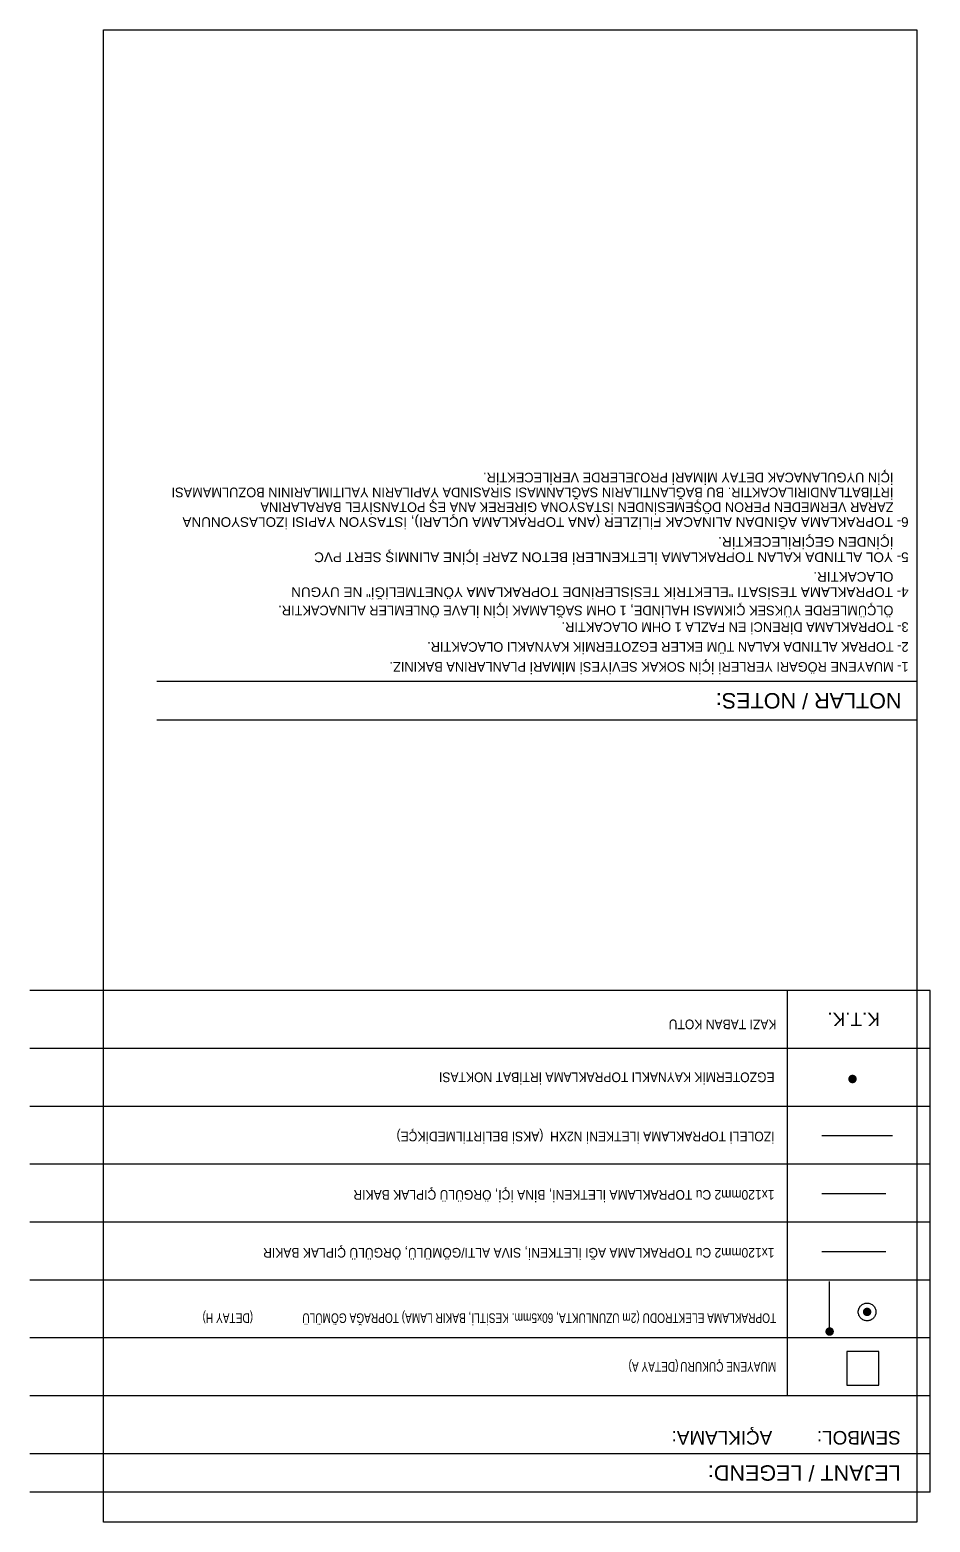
# Model space of a CAD drawing. Header units: metres. Extents: x 400413 to 400858, y 4543778 to 4544107.
# Drawn here: x 400494.44 to 400517.77, y 4543778.47 to 4543817.14 of the extents above; entities that cross this region are included whole.
import ezdxf
from ezdxf.enums import TextEntityAlignment as Align

# ---------------------------------------------------------------- set-up
doc = ezdxf.new("R2010")
doc.units = ezdxf.units.M
doc.linetypes.add('Dash dot dot', pattern=[1.8, 0.6, -0.4, 0, -0.4, 0, -0.4])
doc.linetypes.add('DASHED', pattern=[0.75, 0.5, -0.25])
doc.layers.add('PRT-EL-EL1', color=2, linetype='Continuous')
doc.layers.add('YP-EL-topraklama', color=1, linetype='Continuous')
doc.layers.add('PRT_RA_GP_VIEWP_1_6', color=6, linetype='Continuous', plot=False)
doc.styles.add('YP-THT-ELK-25', font='arial.ttf', dxfattribs={"width": 0.8, "height": 0.25})
doc.styles.add('YP-TXT-LAY-25', font='arial.ttf', dxfattribs={"height": 2.5})
doc.styles.add('YP-TXT-LAY-35', font='arial.ttf', dxfattribs={"height": 3.5})
doc.styles.add('YP-TXT-LAY-40', font='arial.ttf', dxfattribs={"height": 4})

msp = doc.modelspace()

# ---------------------------------------------------------------- linework, layer by layer
at = {"layer": 'PRT-EL-EL1'}
for p, q in [((400517.431, 4543800.258), (400497.731, 4543800.258)), ((400517.431, 4543799.258), (400497.731, 4543799.258)), ((400517.774, 4543792.247), (400494.437, 4543792.247)), ((400514.08, 4543781.747), (400514.08, 4543792.247)), ((400517.774, 4543779.247), (400517.774, 4543792.247)), ((400517.774, 4543790.747), (400494.437, 4543790.747)), ((400517.774, 4543789.247), (400494.437, 4543789.247)), ((400517.774, 4543787.747), (400494.437, 4543787.747)), ((400517.774, 4543786.247), (400494.437, 4543786.247)), ((400517.774, 4543784.747), (400494.437, 4543784.747)), ((400517.774, 4543783.247), (400494.437, 4543783.247)), ((400517.774, 4543781.747), (400494.437, 4543781.747)), ((400517.774, 4543780.247), (400494.437, 4543780.247)), ((400517.774, 4543779.247), (400494.437, 4543779.247))]:
    msp.add_line(p, q, dxfattribs=at)
at = {"layer": 'PRT-EL-EL1', "color": 4, "ltscale": 5}
msp.add_line((400514.966, 4543788.489), (400516.801, 4543788.489), dxfattribs=at)
at = {"layer": 'PRT-EL-EL1', "color": 4, "linetype": 'Dash dot dot', "ltscale": 5}
msp.add_line((400514.966, 4543786.989), (400516.624, 4543786.989), dxfattribs=at)
at = {"layer": 'PRT-EL-EL1', "color": 5, "linetype": 'DASHED', "ltscale": 5}
msp.add_line((400514.966, 4543785.489), (400516.624, 4543785.489), dxfattribs=at)
at = {"layer": 'PRT-EL-EL1', "color": 6, "ltscale": 0.5}
msp.add_line((400515.169, 4543783.412), (400515.169, 4543784.705), dxfattribs=at)
at = {"layer": 'PRT-EL-EL1', "color": 3, "ltscale": 0.5, "const_width": 0.11}
for points in [[(400515.816, 4543789.949, 1), (400515.707, 4543789.966, 1)], [(400516.194, 4543783.912, 1), (400516.086, 4543783.93, 1)], [(400515.223, 4543783.404, 1), (400515.114, 4543783.421, 1)]]:
    msp.add_lwpolyline(points, format="xyb", close=True, dxfattribs=at)
at = {"layer": 'PRT_RA_GP_VIEWP_1_6', "linetype": 'Continuous', "ltscale": 0.5}
msp.add_lwpolyline([(400517.431, 4543778.473), (400496.348, 4543778.473), (400496.348, 4543817.145), (400517.431, 4543817.145)], close=True, dxfattribs=at)
at = {"layer": 'YP-EL-topraklama', "color": 2}
msp.add_lwpolyline([(400515.615, 4543782.025), (400516.446, 4543782.025), (400516.446, 4543782.898), (400515.615, 4543782.898)], close=True, dxfattribs=at)
at = {"layer": 'YP-EL-topraklama', "color": 2, "linetype": 'DASHED', "ltscale": 5}
msp.add_circle((400516.14, 4543783.921), 0.229, dxfattribs=at)

# ---------------------------------------------------------------- texts
at = {"layer": 'PRT-EL-EL1', "color": 2, "lineweight": 0, "style": 'YP-TXT-LAY-25', "width": 0.95}
for s, p in [('İÇİN UYGULANACAK DETAY MİMARİ PROJELERDE VERİLECEKTİR.', (400516.822, 4543805.668)), ('İRTİBATLANDIRILACAKTIR. BU BAĞLANTILARIN SAĞLANMASI SIRASINDA YAPILARIN YALITIMLARININ BOZULMAMASI', (400516.822, 4543805.283)), ('ZARAR VERMEDEN PERON DÖŞEMESİNDEN İSTASYONA GİREREK ANA EŞ POTANSİYEL BARALARINA', (400516.822, 4543804.899)), ('ÖLÇÜMLERDE YÜKSEK ÇIKMASI HALİNDE, 1 OHM SAĞLAMAK İÇİN İLAVE ÖNLEMLER ALINACAKTIR.', (400516.822, 4543802.222)), ('3- TOPRAKLAMA DİRENCİ EN FAZLA 1 OHM OLACAKTIR. ', (400517.216, 4543801.794, 49.73)), ('2- TOPRAK ALTINDA KALAN TÜM EKLER EGZOTERMİK KAYNAKLI OLACAKTIR.', (400517.216, 4543801.278, 49.73)), ('1- MUAYENE RÖGARI YERLERİ İÇİN SOKAK SEVİYESİ MİMARİ PLANLARINA BAKINIZ.        ', (400517.216, 4543800.761, 49.73))]:
    msp.add_text(s, height=0.25, rotation=180, dxfattribs=at).set_placement(p)
at = {"layer": 'PRT-EL-EL1', "style": 'YP-TXT-LAY-25'}
for s, p in [('6- TOPRAKLAMA AĞINDAN ALINACAK FİLİZLER (ANA TOPRAKLAMA UÇLARI), İSTASYON YAPISI İZOLASYONUNA', (400517.216, 4543804.515, 49.73)), ('İÇİNDEN GEÇİRİLECEKTİR.                                                           ', (400516.822, 4543803.998)), ('5- YOL ALTINDA KALAN TOPRAKLAMA İLETKENLERİ BETON ZARF İÇİNE ALINMIŞ SERT PVC', (400517.216, 4543803.602, 49.73)), ('OLACAKTIR.                                                                        ', (400516.822, 4543803.094)), ('4- TOPRAKLAMA TESİSATI "ELEKTRİK TESİSLERİNDE TOPRAKLAMA YÖNETMELİĞİ" NE UYGUN ', (400517.216, 4543802.698, 49.73))]:
    msp.add_text(s, height=0.25, rotation=180, dxfattribs=at).set_placement(p)
at = {"layer": 'PRT-EL-EL1', "lineweight": 0}
for s, height, style, p in [('NOTLAR / NOTES:', 0.4, 'YP-TXT-LAY-40', (400517.031, 4543799.758)), ('AÇIKLAMA:', 0.35, 'YP-TXT-LAY-35', (400513.68, 4543780.66)), ('SEMBOL:', 0.35, 'YP-TXT-LAY-35', (400517.011, 4543780.66)), ('LEJANT / LEGEND:', 0.4, 'YP-TXT-LAY-40', (400517.011, 4543779.747))]:
    msp.add_text(s, height=height, rotation=180, dxfattribs=dict(at, style=style)).set_placement(p, align=Align.MIDDLE_LEFT)
at = {"layer": 'PRT-EL-EL1', "color": 2, "ltscale": 0.5, "style": 'YP-THT-ELK-25'}
for s, width, p in [('KAZI TABAN KOTU', 0.9, (400513.791, 4543791.498, 49.73)), ('EGZOTERMİK KAYNAKLI TOPRAKLAMA İRTİBAT NOKTASI', 0.9, (400513.74, 4543790.126)), ('İZOLELİ TOPRAKLAMA İLETKENİ N2XH  (AKSİ BELİRTİLMEDİKÇE)', 0.9, (400513.74, 4543788.592)), ('1x120mm2 Cu TOPRAKLAMA İLETKENİ, BİNA İÇİ, ÖRGÜLÜ ÇIPLAK BAKIR', 0.9, (400513.74, 4543787.079)), ('1x120mm2 Cu TOPRAKLAMA AĞI İLETKENİ, SIVA ALTI/GÖMÜLÜ, ÖRGÜLÜ ÇIPLAK BAKIR', 0.9, (400513.74, 4543785.579)), ('(DETAY H)', 0.75, (400500.224, 4543783.885, 49.73)), ('TOPRAKLAMA ELEKTRODU (2m UZUNLUKTA, 60x5mm. KESİTLİ, BAKIR LAMA) TOPRAĞA GÖMÜLÜ', 0.75, (400513.784, 4543783.885, 49.73)), ('(DETAY A)', 0.75, (400511.251, 4543782.624, 49.73)), ('MUAYENE ÇUKURU', 0.75, (400513.784, 4543782.624, 49.73))]:
    msp.add_text(s, height=0.25, rotation=180, dxfattribs=dict(at, width=width)).set_placement(p)
at = {"layer": 'PRT-EL-EL1', "lineweight": 0, "style": 'YP-TXT-LAY-35'}
msp.add_attdef('K.T.K.', (400516.47, 4543791.678), '', height=0.35, rotation=180, dxfattribs=at)

doc.saveas('drawing.dxf')
